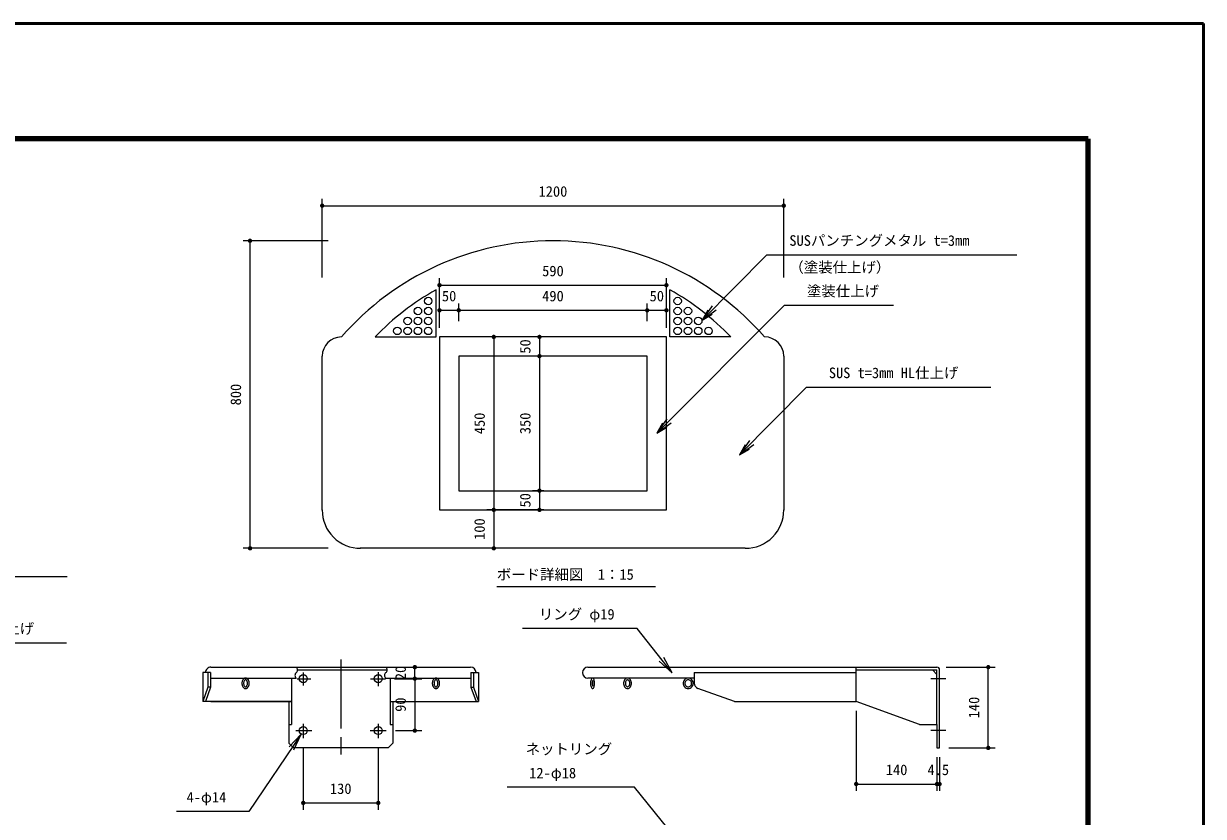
# Model space of a CAD drawing. Units: millimetres at full size, sheet at 1:40, with parts at other scales. Extents: x 0 to 16800, y 0 to 11880.
# Drawn here: x 8620 to 16800, y 6380 to 11880 of the extents above; entities that cross this region are included whole.
import ezdxf
from ezdxf.enums import TextEntityAlignment as Align

# ---------------------------------------------------------------- set-up
doc = ezdxf.new("R2010")
doc.units = ezdxf.units.MM
doc.header["$LTSCALE"] = 40
doc.linetypes.add('CHAIN', pattern=[18.5, 12, -1.5, 3.5, -1.5])
for name, color, linetype, lineweight in [('D-BMK', 2, 'CHAIN', 13), ('D-STR', 1, 'Continuous', 13), ('D-STR-DIM', 7, 'Continuous', 13), ('D-STR-HTXT', 7, 'Continuous', 13), ('D-STR-TXT', 7, 'Continuous', 13), ('D-TTL', 2, 'Continuous', 140)]:
    doc.layers.add(name, color=color, linetype=linetype, lineweight=lineweight)
doc.styles.add('ＭＳ ゴシック', font='')
doc.styles.get('ＭＳ ゴシック').set_extended_font_data('MS Gothic')

# ---------------------------------------------------------------- blocks, each defined once
blk = doc.blocks.new('filled_dot')
at = {"color": 0, "linetype": 'Continuous', "lineweight": -2, "const_width": 1.25}
blk.add_lwpolyline([(-0.625, 0, 1), (0.625, 0, 1)], format="xyb", close=True, dxfattribs=at)
blk = doc.blocks.new('open_arrow')
at = {"color": 0, "linetype": 'Continuous', "lineweight": -2}
blk.add_lwpolyline([(7.5, 1.25), (0, 0), (7.5, -1.25)], dxfattribs=at)

msp = doc.modelspace()

# ---------------------------------------------------------------- linework, layer by layer
at = {"layer": 'D-BMK'}
msp.add_line((10819.28, 7469.05), (10819.28, 6810.36), dxfattribs=at)
at = {"layer": 'D-STR'}
for p, q in [((10690.44, 8503.76), (10690.44, 9573.24)), ((13890.44, 9573.24), (13890.44, 8503.76)), ((11735.77, 8639.9), (12845.1, 8639.9)), ((13623.77, 8239.9), (10954.29, 8239.9)), ((9916.88, 7377.49), (9863.28, 7377.49)), ((9863.28, 7377.49), (9863.28, 7177.49)), ((9898.88, 7377.49), (9898.88, 7277.49)), ((9916.88, 7377.49), (9916.88, 7277.49)), ((9919.28, 7415.49), (11719.28, 7415.49)), ((10519.61, 7397.49), (11140.65, 7397.49)), ((10559.28, 7378.29), (10559.28, 7288.45)), ((11079.28, 7380.29), (11079.28, 7284.29)), ((11721.68, 7377.49), (11775.28, 7377.49)), ((11721.68, 7377.49), (11721.68, 7277.49)), ((11739.68, 7377.49), (11739.68, 7277.49)), ((11775.28, 7377.49), (11775.28, 7177.49)), ((12532.98, 7415.49), (14952.98, 7415.49)), ((13268.98, 7377.49), (14392.98, 7377.49)), ((13268.98, 7377.49), (13268.98, 7305.68)), ((14392.98, 7177.49), (14392.98, 7415.49)), ((14392.98, 7397.49), (14952.98, 7397.49)), ((14920.98, 7397.49), (14952.98, 7365.49)), ((14952.98, 7017.49), (14952.98, 7397.49)), ((14970.98, 6855.49), (14970.98, 7397.49)), ((9919.28, 7339.49), (10510.72, 7339.49)), ((10477.28, 7339.93), (10477.28, 7017.49)), ((10518.16, 7335.49), (10610.72, 7335.49)), ((11026.48, 7335.49), (11128.68, 7335.49)), ((11131.76, 7339.49), (11721.68, 7339.49)), ((11161.28, 7339.49), (11161.28, 7017.49)), ((13268.98, 7339.49), (12532.98, 7339.49)), ((15014.77, 7335.49), (14910.03, 7335.49)), ((9898.88, 7277.49), (9863.28, 7177.49)), ((9917, 7277.49), (9881.4, 7177.45)), ((9916.88, 7277.49), (9898.88, 7277.49)), ((11721.68, 7277.49), (11739.68, 7277.49)), ((11721.76, 7277.49), (11757.36, 7177.49)), ((11739.68, 7277.49), (11775.28, 7177.49)), ((13548.98, 7177.49), (13295.52, 7268.01)), ((10477.28, 7177.49), (9863.28, 7177.49)), ((9919.28, 7177.49), (10477.28, 7177.49)), ((10459.28, 7177.49), (10459.28, 6887.49)), ((11161.28, 7177.49), (11719.28, 7177.49)), ((11161.28, 7177.49), (11775.28, 7177.49)), ((11179.28, 7177.49), (11179.28, 6887.49)), ((13548.98, 7177.49), (14392.98, 7177.49)), ((14830.98, 7017.49), (14392.98, 7177.49)), ((10459.28, 7017.49), (10477.28, 7017.49)), ((10507.12, 6975.49), (10617.64, 6975.49)), ((10559.28, 7023.25), (10559.28, 6923.81)), ((11023.72, 6975.49), (11134.2, 6975.49)), ((11079.28, 7023.25), (11079.28, 6923.81)), ((11161.28, 7017.49), (11179.28, 7017.49)), ((14830.98, 7017.49), (14952.98, 7017.49)), ((15014.77, 6975.49), (14910.03, 6975.49)), ((14952.98, 7017.49), (14952.98, 6855.49)), ((10491.28, 6855.49), (10459.28, 6887.49)), ((11179.28, 6887.49), (11147.28, 6855.49)), ((11147.28, 6855.49), (10491.28, 6855.49)), ((14952.98, 6855.49), (14970.98, 6855.49))]:
    msp.add_line(p, q, dxfattribs=at)
for points in [[(11056.83, 9706.57), (11479.72, 9706.57), (11479.72, 10032.81)], [(13524.05, 9706.57), (13101.16, 9706.57), (13101.16, 10032.81)], [(13364.32, 9892.81), (13324.32, 9823.53), (13393.61, 9863.53)], [(13050.34, 9108.98), (13010.34, 9039.69), (13079.62, 9079.69)], [(13624.02, 8957.46), (13584.02, 8888.18), (13653.31, 8928.18)]]:
    msp.add_lwpolyline(points, dxfattribs=at)
for points in [[(13077.1, 9706.57), (11503.77, 9706.57), (11503.77, 8506.57), (13077.1, 8506.57)], [(12943.77, 9573.24), (11637.1, 9573.24), (11637.1, 8639.9), (12943.77, 8639.9)], [(10159.28, 7339.49), (10157.06, 7339.36), (10154.87, 7338.95), (10152.7, 7338.27), (10150.59, 7337.32), (10148.54, 7336.12), (10146.58, 7334.67), (10144.71, 7332.98), (10142.95, 7331.07), (10141.32, 7328.95), (10139.82, 7326.63), (10138.47, 7324.14), (10137.28, 7321.49), (10136.26, 7318.71), (10135.41, 7315.81), (10134.74, 7312.81), (10134.26, 7309.74), (10133.97, 7306.63), (10133.88, 7303.49), (10133.97, 7300.36), (10134.26, 7297.24), (10134.74, 7294.18), (10135.41, 7291.18), (10136.26, 7288.28), (10137.28, 7285.49), (10138.47, 7282.84), (10139.82, 7280.35), (10141.32, 7278.04), (10142.95, 7275.92), (10144.71, 7274), (10146.58, 7272.32), (10148.54, 7270.87), (10150.59, 7269.66), (10152.7, 7268.72), (10154.87, 7268.04), (10157.06, 7267.63), (10159.28, 7267.49), (10161.49, 7267.63), (10163.69, 7268.04), (10165.85, 7268.72), (10167.96, 7269.66), (10170.01, 7270.87), (10171.98, 7272.32), (10173.85, 7274), (10175.6, 7275.92), (10177.24, 7278.04), (10178.73, 7280.35), (10180.08, 7282.84), (10181.27, 7285.49), (10182.3, 7288.28), (10183.15, 7291.18), (10183.81, 7294.18), (10184.29, 7297.24), (10184.58, 7300.36), (10184.68, 7303.49), (10184.58, 7306.63), (10184.29, 7309.74), (10183.81, 7312.81), (10183.15, 7315.81), (10182.3, 7318.71), (10181.27, 7321.49), (10180.08, 7324.14), (10178.73, 7326.63), (10177.24, 7328.95), (10175.6, 7331.07), (10173.85, 7332.98), (10171.98, 7334.67), (10170.01, 7336.12), (10167.96, 7337.32), (10165.85, 7338.27), (10163.69, 7338.95), (10161.49, 7339.36)], [(10159.28, 7327.49), (10156.49, 7326.97), (10153.83, 7325.42), (10151.4, 7322.91), (10149.32, 7319.55), (10147.67, 7315.49), (10146.53, 7310.91), (10145.95, 7306), (10145.95, 7300.98), (10146.53, 7296.08), (10147.67, 7291.49), (10149.32, 7287.43), (10151.4, 7284.08), (10153.83, 7281.57), (10156.49, 7280.02), (10159.28, 7279.49), (10162.06, 7280.02), (10164.73, 7281.57), (10167.15, 7284.08), (10169.24, 7287.43), (10170.88, 7291.49), (10172.02, 7296.08), (10172.6, 7300.98), (10172.6, 7306), (10172.02, 7310.91), (10170.88, 7315.49), (10169.24, 7319.55), (10167.15, 7322.91), (10164.73, 7325.42), (10162.06, 7326.97)], [(11479.28, 7339.49), (11477.06, 7339.36), (11474.87, 7338.95), (11472.7, 7338.27), (11470.59, 7337.32), (11468.54, 7336.12), (11466.58, 7334.67), (11464.71, 7332.98), (11462.95, 7331.07), (11461.32, 7328.95), (11459.82, 7326.63), (11458.47, 7324.14), (11457.28, 7321.49), (11456.26, 7318.71), (11455.41, 7315.81), (11454.74, 7312.81), (11454.26, 7309.74), (11453.97, 7306.63), (11453.88, 7303.49), (11453.97, 7300.36), (11454.26, 7297.24), (11454.74, 7294.18), (11455.41, 7291.18), (11456.26, 7288.28), (11457.28, 7285.49), (11458.47, 7282.84), (11459.82, 7280.35), (11461.32, 7278.04), (11462.95, 7275.92), (11464.71, 7274), (11466.58, 7272.32), (11468.54, 7270.87), (11470.59, 7269.66), (11472.7, 7268.72), (11474.87, 7268.04), (11477.06, 7267.63), (11479.28, 7267.49), (11481.49, 7267.63), (11483.69, 7268.04), (11485.85, 7268.72), (11487.96, 7269.66), (11490.01, 7270.87), (11491.98, 7272.32), (11493.85, 7274), (11495.6, 7275.92), (11497.24, 7278.04), (11498.73, 7280.35), (11500.08, 7282.84), (11501.27, 7285.49), (11502.3, 7288.28), (11503.15, 7291.18), (11503.81, 7294.18), (11504.29, 7297.24), (11504.58, 7300.36), (11504.68, 7303.49), (11504.58, 7306.63), (11504.29, 7309.74), (11503.81, 7312.81), (11503.15, 7315.81), (11502.3, 7318.71), (11501.27, 7321.49), (11500.08, 7324.14), (11498.73, 7326.63), (11497.24, 7328.95), (11495.6, 7331.07), (11493.85, 7332.98), (11491.98, 7334.67), (11490.01, 7336.12), (11487.96, 7337.32), (11485.85, 7338.27), (11483.69, 7338.95), (11481.49, 7339.36)], [(11479.28, 7327.49), (11476.49, 7326.97), (11473.83, 7325.42), (11471.4, 7322.91), (11469.32, 7319.55), (11467.67, 7315.49), (11466.53, 7310.91), (11465.95, 7306), (11465.95, 7300.98), (11466.53, 7296.08), (11467.67, 7291.49), (11469.32, 7287.43), (11471.4, 7284.08), (11473.83, 7281.57), (11476.49, 7280.02), (11479.28, 7279.49), (11482.06, 7280.02), (11484.73, 7281.57), (11487.15, 7284.08), (11489.24, 7287.43), (11490.88, 7291.49), (11492.02, 7296.08), (11492.6, 7300.98), (11492.6, 7306), (11492.02, 7310.91), (11490.88, 7315.49), (11489.24, 7319.55), (11487.15, 7322.91), (11484.73, 7325.42), (11482.06, 7326.97)], [(12564.94, 7339.49), (12562.08, 7338.71), (12559.34, 7336.38), (12556.85, 7332.62), (12554.71, 7327.58), (12553.02, 7321.49), (12551.85, 7314.62), (12551.25, 7307.26), (12551.25, 7299.73), (12551.85, 7292.37), (12553.02, 7285.49), (12554.71, 7279.4), (12556.85, 7274.37), (12559.34, 7270.61), (12562.08, 7268.28), (12564.94, 7267.49), (12567.8, 7268.28), (12570.54, 7270.61), (12573.03, 7274.37), (12575.17, 7279.4), (12576.86, 7285.49), (12578.03, 7292.37), (12578.63, 7299.73), (12578.63, 7307.26), (12578.03, 7314.62), (12576.86, 7321.49), (12575.17, 7327.58), (12573.03, 7332.62), (12570.54, 7336.38), (12567.8, 7338.71)], [(12563.18, 7303.49), (12563.22, 7299.3), (12563.33, 7295.29), (12563.52, 7291.63), (12563.76, 7288.5), (12564.06, 7286.02), (12564.4, 7284.3), (12564.76, 7283.43), (12565.13, 7283.43), (12565.49, 7284.3), (12565.82, 7286.02), (12566.12, 7288.5), (12566.37, 7291.63), (12566.55, 7295.29), (12566.67, 7299.3), (12566.71, 7303.49), (12566.67, 7307.69), (12566.55, 7311.7), (12566.37, 7315.35), (12566.12, 7318.49), (12565.82, 7320.97), (12565.49, 7322.68), (12565.13, 7323.56), (12564.76, 7323.56), (12564.4, 7322.68), (12564.06, 7320.97), (12563.76, 7318.49), (12563.52, 7315.35), (12563.33, 7311.7), (12563.22, 7307.69)], [(12807.71, 7267.49), (12813.37, 7268.28), (12818.78, 7270.61), (12823.71, 7274.37), (12827.94, 7279.4), (12831.28, 7285.49), (12833.59, 7292.37), (12834.78, 7299.73), (12834.78, 7307.26), (12833.59, 7314.62), (12831.28, 7321.49), (12827.94, 7327.58), (12823.71, 7332.62), (12818.78, 7336.38), (12813.37, 7338.71), (12807.71, 7339.49), (12802.06, 7338.71), (12796.65, 7336.38), (12791.72, 7332.62), (12787.49, 7327.58), (12784.15, 7321.49), (12781.83, 7314.62), (12780.65, 7307.26), (12780.65, 7299.73), (12781.83, 7292.37), (12784.15, 7285.49), (12787.49, 7279.4), (12791.72, 7274.37), (12796.65, 7270.61), (12802.06, 7268.28)], [(12792.5, 7303.49), (12792.83, 7298.5), (12793.82, 7293.73), (12795.41, 7289.39), (12797.54, 7285.66), (12800.11, 7282.71), (12803.01, 7280.67), (12806.12, 7279.63), (12809.3, 7279.63), (12812.42, 7280.67), (12815.32, 7282.71), (12817.89, 7285.66), (12820.02, 7289.39), (12821.61, 7293.73), (12822.59, 7298.5), (12822.93, 7303.49), (12822.59, 7308.48), (12821.61, 7313.26), (12820.02, 7317.6), (12817.89, 7321.33), (12815.32, 7324.28), (12812.42, 7326.32), (12809.3, 7327.36), (12806.12, 7327.36), (12803.01, 7326.32), (12800.11, 7324.28), (12797.54, 7321.33), (12795.41, 7317.6), (12793.82, 7313.26), (12792.83, 7308.48)], [(13228.18, 7267.49), (13235.44, 7268.28), (13242.39, 7270.61), (13248.72, 7274.37), (13254.15, 7279.4), (13258.44, 7285.49), (13261.41, 7292.37), (13262.93, 7299.73), (13262.93, 7307.26), (13261.41, 7314.62), (13258.44, 7321.49), (13254.15, 7327.58), (13248.72, 7332.62), (13242.39, 7336.38), (13235.44, 7338.71), (13228.18, 7339.49), (13220.91, 7338.71), (13213.96, 7336.38), (13207.64, 7332.62), (13202.21, 7327.58), (13197.91, 7321.49), (13194.94, 7314.62), (13193.42, 7307.26), (13193.42, 7299.73), (13194.94, 7292.37), (13197.91, 7285.49), (13202.21, 7279.4), (13207.64, 7274.37), (13213.96, 7270.61), (13220.91, 7268.28)], [(13228.18, 7327.49), (13223.41, 7326.97), (13218.84, 7325.42), (13214.69, 7322.91), (13211.12, 7319.55), (13208.3, 7315.49), (13206.35, 7310.91), (13205.36, 7306), (13205.36, 7300.98), (13206.35, 7296.08), (13208.3, 7291.49), (13211.12, 7287.43), (13214.69, 7284.08), (13218.84, 7281.57), (13223.41, 7280.02), (13228.18, 7279.49), (13232.95, 7280.02), (13237.51, 7281.57), (13241.67, 7284.08), (13245.23, 7287.43), (13248.05, 7291.49), (13250, 7296.08), (13251, 7300.98), (13251, 7306), (13250, 7310.91), (13248.05, 7315.49), (13245.23, 7319.55), (13241.67, 7322.91), (13237.51, 7325.42), (13232.95, 7326.97)]]:
    msp.add_lwpolyline(points, close=True, dxfattribs=at)
for centre, radius in [((11425.64, 9955.5), 25.85), ((13155.24, 9955.5), 25.85), ((11354.31, 9886.33), 25.85), ((11425.64, 9886.33), 25.85), ((13155.24, 9886.33), 25.85), ((13226.57, 9886.33), 25.85), ((11282.97, 9817.15), 25.85), ((11354.31, 9817.15), 25.85), ((11425.64, 9817.15), 25.85), ((13155.24, 9817.15), 25.85), ((13226.57, 9817.15), 25.85), ((13297.9, 9817.15), 25.85), ((11211.64, 9747.98), 25.85), ((11282.97, 9747.98), 25.85), ((11354.31, 9747.98), 25.85), ((11425.64, 9747.98), 25.85), ((13155.24, 9747.98), 25.85), ((13226.57, 9747.98), 25.85), ((13297.9, 9747.98), 25.85), ((13369.24, 9747.98), 25.85), ((10559.28, 7335.49), 28), ((11079.28, 7335.49), 28), ((10559.28, 6975.49), 28), ((11079.28, 6975.49), 28)]:
    msp.add_circle(centre, radius, dxfattribs=at)
for centre, radius, start, end in [((12290.44, 8426.57), 1946.67, 41.11209, 138.88791), ((12381.58, 8426.57), 1842.11, 119.31311, 135.98429), ((12199.3, 8426.57), 1842.11, 44.01571, 60.68689), ((10826.31, 9570.7), 135.89, 91.06953, 178.93047), ((13757.1, 9573.24), 133.33, 0, 90), ((10955.7, 8505.17), 265.26, 179.6963, 270.3037), ((13625.18, 8505.17), 265.26, 269.6963, 0.3037), ((9919.28, 7377.49), 38, 89.99998, 180.00002), ((10526.51, 7358.49), 24.71, 129.73695, 230.26305), ((10494.92, 7396.49), 24.71, 309.73695, 50.26305), ((11147.55, 7358.49), 24.71, 129.73695, 230.26305), ((11115.96, 7396.49), 24.71, 309.73695, 50.26305), ((11719.28, 7377.49), 38, 0, 89.99998), ((12532.98, 7377.49), 38, 90, 180), ((12532.98, 7377.49), 38, 180, 270), ((14952.98, 7397.49), 18, 0, 90), ((13308.98, 7305.68), 40, 180, 250.34618)]:
    msp.add_arc(centre, radius, start, end, dxfattribs=at)
at = {"layer": 'D-STR-DIM'}
for p, q in [((10690.44, 10117.58), (10690.44, 10664.82)), ((13890.44, 10117.58), (13890.44, 10664.82)), ((10690.44, 10616.82), (13890.44, 10616.82)), ((10730.88, 10373.24), (10142.28, 10373.24)), ((10190.28, 8239.9), (10190.28, 10373.24)), ((11503.77, 9770.57), (11503.77, 10113.27)), ((11503.77, 10065.27), (13077.1, 10065.27)), ((13077.1, 9770.57), (13077.1, 10113.27)), ((11503.77, 9797.24), (11503.77, 9939.23)), ((11637.1, 9815.36), (11637.1, 9939.23)), ((11637.1, 9815.36), (11637.1, 9939.23)), ((12943.77, 9815.36), (12943.77, 9939.23)), ((12943.77, 9815.36), (12943.77, 9939.23)), ((13077.1, 9797.24), (13077.1, 9939.23)), ((11503.77, 9891.23), (11637.1, 9891.23)), ((11637.1, 9891.23), (12943.77, 9891.23)), ((12943.77, 9891.23), (13077.1, 9891.23)), ((12226.44, 9706.57), (11832.31, 9706.57)), ((11880.31, 9706.57), (11880.31, 8506.57)), ((12226.44, 9706.57), (12149, 9706.57)), ((12197, 9706.57), (12197, 9573.24)), ((12226.44, 9573.24), (12149, 9573.24)), ((12226.44, 9573.24), (12149, 9573.24)), ((12197, 9573.24), (12197, 8639.9)), ((12226.44, 8639.9), (12149, 8639.9)), ((12226.44, 8639.9), (12149, 8639.9)), ((12197, 8639.9), (12197, 8506.57)), ((12226.44, 8506.57), (11832.31, 8506.57)), ((12226.44, 8506.57), (11832.31, 8506.57)), ((11880.31, 8506.57), (11880.31, 8239.9)), ((12226.44, 8506.57), (12149, 8506.57)), ((10730.88, 8239.9), (10142.28, 8239.9)), ((12225.03, 8239.9), (11832.31, 8239.9)), ((11192.68, 7415.49), (11380.84, 7415.49)), ((11332.84, 7335.49), (11332.84, 7415.49)), ((15016.98, 7415.49), (15356.18, 7415.49)), ((15308.18, 6855.49), (15308.18, 7415.49)), ((11192.68, 7335.49), (11380.84, 7335.49)), ((11192.68, 7335.49), (11380.84, 7335.49)), ((11332.84, 7335.49), (11332.84, 6975.49)), ((14392.98, 7113.49), (14392.98, 6556.77)), ((11198.2, 6975.49), (11380.84, 6975.49)), ((10559.28, 6859.81), (10559.28, 6425.81)), ((11079.28, 6859.81), (11079.28, 6425.81)), ((14952.98, 6791.49), (14952.98, 6556.77)), ((14952.98, 6791.49), (14952.98, 6556.77)), ((14970.98, 6791.49), (14970.98, 6556.77)), ((15034.98, 6855.49), (15356.18, 6855.49)), ((14392.98, 6604.77), (14952.98, 6604.77)), ((14952.98, 6604.77), (14970.98, 6604.77)), ((10559.28, 6473.81), (11079.28, 6473.81))]:
    msp.add_line(p, q, dxfattribs=at)
at = {"layer": 'D-STR-HTXT'}
for points in [[(13324.32, 9823.53), (13773.81, 10276.22), (13893.81, 10276.22), (15507.52, 10276.22)], [(13010.34, 9039.69), (13895.6, 9925.74), (14015.6, 9925.74), (14652.15, 9925.74)], [(13584.02, 8888.18), (14047.3, 9358.28), (14167.3, 9358.28), (15326.19, 9358.28)], [(6594.89, 7576.99), (7188.17, 8044.81), (7308.17, 8044.81), (8921.87, 8044.81)], [(13116.99, 7375.25), (12873.76, 7684.07), (12753.76, 7684.07), (12079.14, 7684.07)], [(7348.94, 7299.99), (7639.66, 7584.68), (7759.66, 7584.68), (8918.55, 7584.68)], [(10544.72, 6951.58), (10181.22, 6414.63), (10061.22, 6414.63), (9680.01, 6414.63)], [(13226.66, 6126.41), (12856.53, 6582.55), (12736.53, 6582.55), (11972.57, 6582.55)]]:
    msp.add_lwpolyline(points, dxfattribs=at)
at = {"layer": 'D-STR-TXT'}
msp.add_line((11901.07, 7975.18), (13001.07, 7975.18), dxfattribs=at)
at = {"layer": 'D-TTL', "lineweight": 50}
for p, q in [((16800, 11880), (0, 11880)), ((16800, 0), (16800, 11880))]:
    msp.add_line(p, q, dxfattribs=at)
at = {"layer": 'D-TTL'}
for p, q in [((16000, 11080), (800, 11080)), ((16000, 800), (16000, 11080))]:
    msp.add_line(p, q, dxfattribs=at)

# ---------------------------------------------------------------- block references
at = {"layer": 'D-STR-DIM', "xscale": 12, "yscale": 12}
for p in [(10690.44, 10616.82), (11503.77, 10065.27), (11503.77, 9891.23), (11637.1, 9891.23), (12943.77, 9891.23), (14392.98, 6604.77), (14952.98, 6604.77), (10559.28, 6473.81)]:
    msp.add_blockref('filled_dot', p, dxfattribs=at)
for p, rotation in [((13890.44, 10616.82), 180), ((10190.28, 10373.24), 270), ((13077.1, 10065.27), 180), ((11637.1, 9891.23), 180), ((12943.77, 9891.23), 180), ((13077.1, 9891.23), 180), ((11880.31, 9706.57), 270), ((12197, 9706.57), 270), ((12197, 9573.24), 90), ((12197, 9573.24), 270), ((12197, 8639.9), 90), ((12197, 8639.9), 270), ((11880.31, 8506.57), 90), ((11880.31, 8506.57), 270), ((12197, 8506.57), 90), ((10190.28, 8239.9), 90), ((11880.31, 8239.9), 90), ((11332.84, 7415.49), 270), ((15308.18, 7415.49), 270), ((11332.84, 7335.49), 270), ((11332.84, 7335.49), 90), ((11332.84, 6975.49), 90), ((15308.18, 6855.49), 90), ((14952.98, 6604.77), 180), ((14970.98, 6604.77), 180), ((11079.28, 6473.81), 180)]:
    msp.add_blockref('filled_dot', p, dxfattribs=dict(at, rotation=rotation))
at = {"layer": 'D-STR-HTXT', "xscale": 16, "yscale": 16}
for p, rotation in [((13324.32, 9823.53), 45.2), ((13010.34, 9039.69), 45), ((13584.02, 8888.18), 45.4), ((13116.99, 7375.25), 128.2), ((10544.72, 6951.58), 235.9)]:
    msp.add_blockref('open_arrow', p, dxfattribs=dict(at, rotation=rotation))

# ---------------------------------------------------------------- texts
at = {"layer": 'D-STR-DIM', "style": 'ＭＳ ゴシック'}
for s, p in [('1200', (12290.44, 10752.33)), ('590', (12290.44, 10200.78)), ('50', (11570.44, 10026.74)), ('490', (12290.44, 10026.74)), ('50', (13010.44, 10026.74)), ('140', (14672.98, 6740.28)), ('4.5', (14961.98, 6740.28)), ('130', (10819.28, 6609.32))]:
    msp.add_text(s, height=73.31, dxfattribs=at).set_placement(p, align=Align.TOP_CENTER)
for s, p in [('50', (12061.49, 9639.9)), ('800', (10054.77, 9306.57)), ('450', (11744.8, 9106.57)), ('350', (12061.49, 9106.57)), ('50', (12061.49, 8573.24)), ('100', (11744.8, 8373.24)), ('20', (11197.33, 7375.49)), ('90', (11197.33, 7155.49)), ('140', (15172.67, 7135.49))]:
    msp.add_text(s, height=73.31, rotation=90, dxfattribs=at).set_placement(p, align=Align.TOP_CENTER)
at = {"layer": 'D-STR-HTXT', "style": 'ＭＳ ゴシック'}
for s, p in [('SUSパンチングメタル t=3mm', (13929.32, 10411.73)), ('（塗装仕上げ）', (13929.32, 10226.34)), ('塗装仕上げ', (14051.11, 10061.25)), ('SUS t=3mm HL仕上げ', (14202.81, 9493.79)), ('SUS t=3mm HL仕上げ', (7795.17, 7720.19))]:
    msp.add_text(s, height=73.31, dxfattribs=at).set_placement(p, align=Align.TOP_LEFT)
for s, p in [('リング φ19', (12718.25, 7819.58)), ('ネットリング', (12701.02, 6884.73)), ('12-φ18', (12451.02, 6718.06)), ('4-φ14', (10025.71, 6550.14))]:
    msp.add_text(s, height=73.31, dxfattribs=at).set_placement(p, align=Align.TOP_RIGHT)
at = {"layer": 'D-STR-TXT', "style": 'ＭＳ ゴシック'}
msp.add_text('ボード詳細図\u30001：15', height=73.31, dxfattribs=at).set_placement((12376.07, 8095.18), align=Align.TOP_CENTER)

doc.saveas('drawing.dxf')
